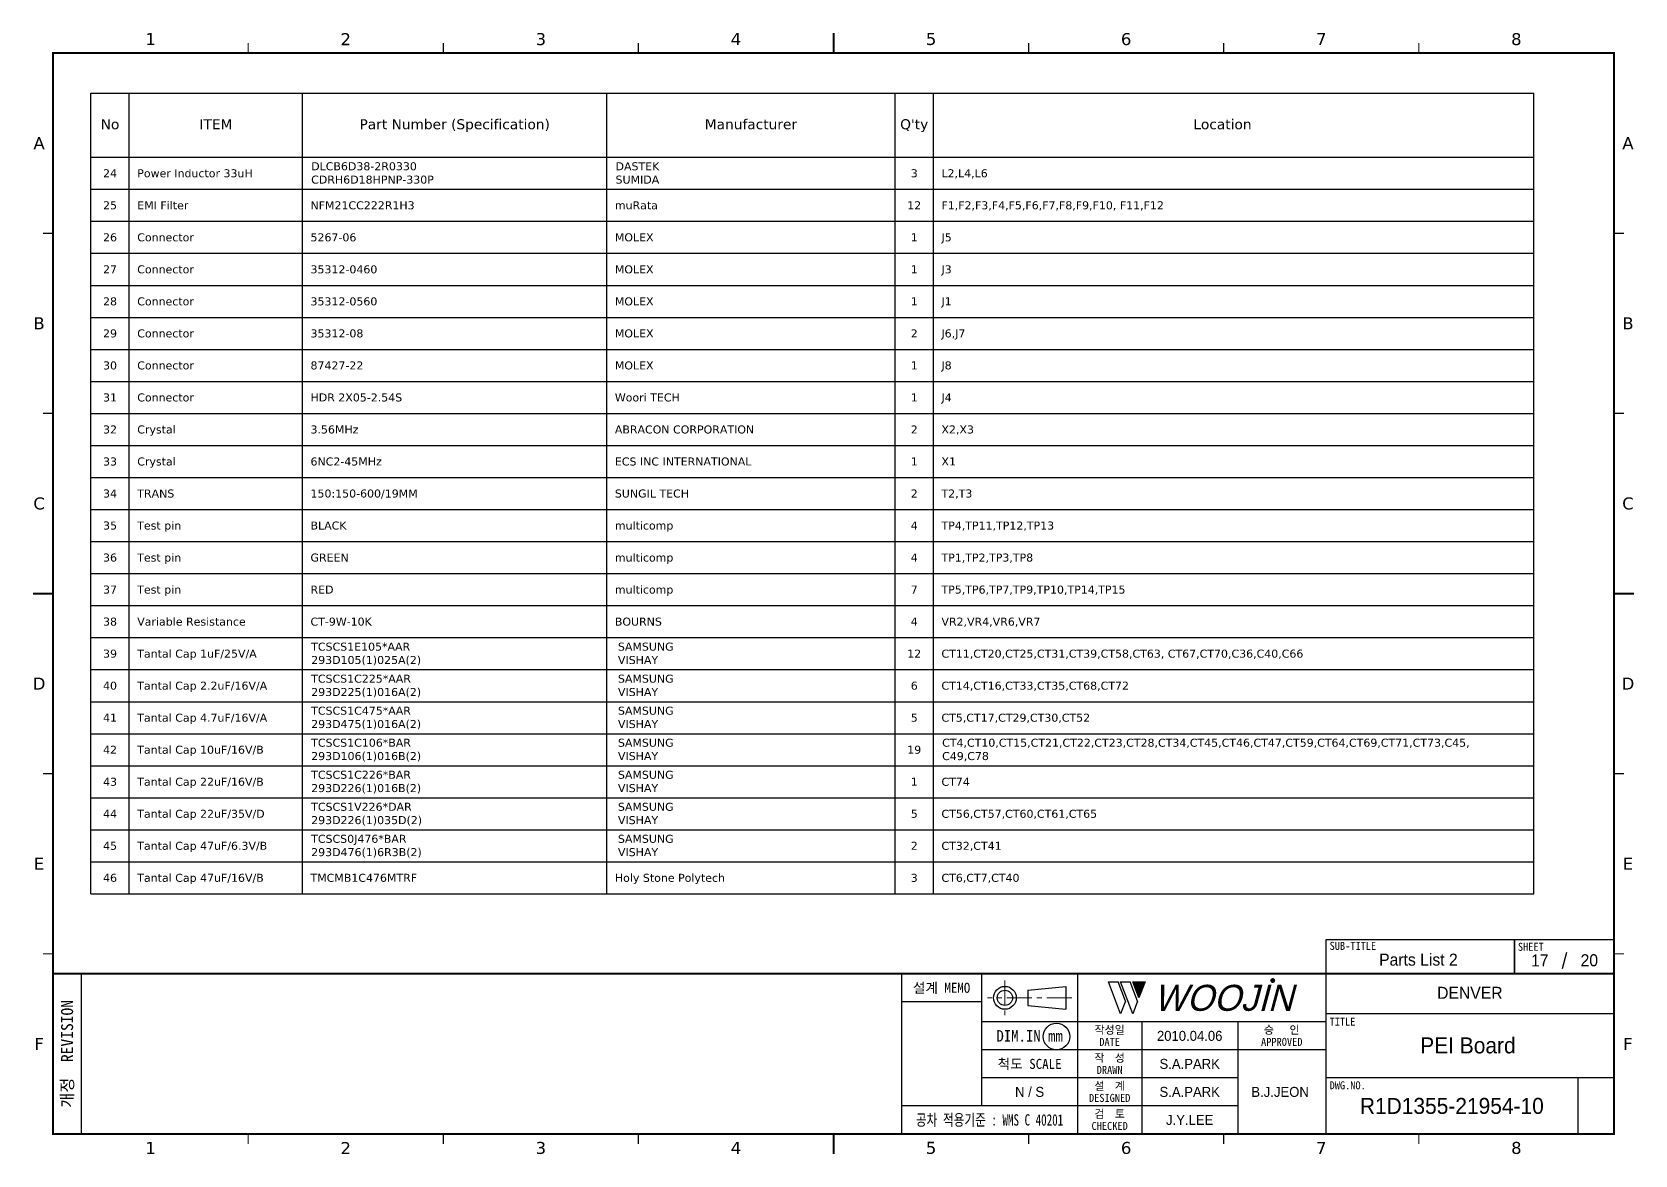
# Model space of a CAD drawing. Extents: x -695 to 953, y -753 to 181.
# Drawn here: x 24.3 to 424.8, y -753.5 to -473 of the extents above; entities that cross this region are included whole.
import ezdxf
from ezdxf.enums import TextEntityAlignment as Align

# ---------------------------------------------------------------- set-up
doc = ezdxf.new("R2010")
doc.units = 0
doc.header["$LTSCALE"] = 5
doc.header["$MEASUREMENT"] = 0
doc.linetypes.add('CENTER', pattern=[2, 1.25, -0.25, 0.25, -0.25])
doc.layers.get('0').update_dxf_attribs({"linetype": 'CONTINUOUS', "lineweight": 25})
doc.layers.add('2', color=2, linetype='CENTER', lineweight=13)
doc.layers.add('4', color=4, linetype='CONTINUOUS', lineweight=18)
for name, color, linetype in [('SHEET', 3, 'CONTINUOUS'), ('문자', 4, 'CONTINUOUS'), ('테두리', 3, 'CONTINUOUS')]:
    doc.layers.add(name, color=color, linetype=linetype)
doc.styles.add('MARK', font='ARLRDBD.TTF')
doc.styles.get("Standard").update_dxf_attribs({"font": 'verdana.ttf'})
doc.styles.add('굴림', font='')
doc.styles.add('굴림체', font='')
doc.styles.get('굴림').set_extended_font_data('Gulim')
doc.styles.get('굴림체').set_extended_font_data('GulimChe')

# ---------------------------------------------------------------- blocks, each defined once
blk = doc.blocks.new('B')
at = {"layer": '문자'}
blk.add_hatch(color=256, dxfattribs=at).paths.add_polyline_path([(13.79, 10), (15.31, 6), (16.84, 10)])
at = {"color": 4, "const_width": 0.6}
blk.add_lwpolyline([(48.46, 10.32, 1), (49.06, 10.32, 1)], format="xyb", close=True, dxfattribs=at)
at = {"layer": '문자'}
for p, q in [((10.73, 2), (7.68, 10)), ((7.68, 10), (10.09, 10)), ((11.94, 5.16), (10.09, 10)), ((10.73, 10), (13.15, 10)), ((13.79, 2), (10.73, 10)), ((14.99, 5.16), (13.15, 10)), ((13.79, 10), (16.84, 10)), ((15.31, 6), (13.79, 10)), ((16.84, 10), (15.31, 6)), ((11.94, 5.16), (10.73, 2)), ((14.99, 5.16), (13.79, 2))]:
    blk.add_line(p, q, dxfattribs=at)
at = {"layer": '문자', "style": 'MARK', "oblique": 15}
blk.add_text('WOOJIN', height=6.5, dxfattribs=at).set_placement((36.4, 6), align=Align.MIDDLE_CENTER)
blk = doc.blocks.new('C')
blk.add_line((15, 285), (15, 285))
at = {"layer": '2'}
for p, q in [((252.83, 53.35), (252.83, 44.65)), ((269.53, 49), (248.48, 49))]:
    blk.add_line(p, q, dxfattribs=at)
at = {"layer": 'SHEET'}
for p, q in [((393.14, 60.3), (392.07, 56.28)), ((22, 55), (22, 15)), ((227, 55), (227, 15)), ((247, 55), (247, 22)), ((271, 55), (271, 15)), ((271, 55), (271, 15)), ((333, 55), (333, 15)), ((247, 48), (227, 48)), ((405, 45), (333, 45)), ((333, 43), (247, 43)), ((287, 43), (287, 15)), ((311, 43), (311, 15)), ((333, 36), (247, 36)), ((311, 29), (247, 29)), ((405, 29), (333, 29)), ((396, 29), (396, 15)), ((311, 22), (227, 22))]:
    blk.add_line(p, q, dxfattribs=at)
at = {"layer": 'SHEET', "color": 4}
for p, q in [((258.53, 50.9), (268.03, 51.85)), ((258.53, 50.9), (258.53, 47.1)), ((268.03, 51.85), (268.03, 46.15)), ((258.53, 47.1), (268.03, 46.15))]:
    blk.add_line(p, q, dxfattribs=at)
at = {"layer": 'SHEET'}
for points in [[(333, 55), (380.19, 55), (380.19, 63.49), (333, 63.49)], [(380.19, 55), (405, 55), (405, 63.49), (380.19, 63.49)]]:
    blk.add_lwpolyline(points, close=True, dxfattribs=at)
at = {"layer": 'SHEET', "color": 4}
for radius in [2.85, 1.9]:
    blk.add_circle((252.83, 49), radius, dxfattribs=at)
at = {"layer": 'SHEET'}
blk.add_circle((265.7, 39.32), 3.32, dxfattribs=at)
at = {"layer": '테두리'}
blk.add_line((405, 285), (405, 15), dxfattribs=at)
for points, const_width in [([(210, 290), (210, 285)], 0.5), ([(15, 285), (15, 15), (405, 15), (405, 285), (15, 285)], 0.5), ([(63.75, 287.5), (63.75, 285)], 0.3), ([(112.5, 287.5), (112.5, 285)], 0.3), ([(161.25, 287.5), (161.25, 285)], 0.3), ([(258.75, 287.5), (258.75, 285)], 0.3), ([(307.5, 287.5), (307.5, 285)], 0.3), ([(356.25, 287.5), (356.25, 285)], 0.3), ([(12.5, 240), (15, 240)], 0.3), ([(407.5, 240), (405, 240)], 0.3), ([(12.5, 195), (15, 195)], 0.3), ([(407.5, 195), (405, 195)], 0.3), ([(10, 150), (15, 150)], 0.5), ([(410, 150), (405, 150)], 0.5), ([(12.5, 105), (15, 105)], 0.3), ([(407.5, 105), (405, 105)], 0.3), ([(12.5, 60), (15, 60)], 0.3), ([(407.5, 60), (405, 60)], 0.3), ([(15, 55), (405, 55)], 0.5), ([(63.75, 12.5), (63.75, 15)], 0.3), ([(112.5, 12.5), (112.5, 15)], 0.3), ([(161.25, 12.5), (161.25, 15)], 0.3), ([(210, 10), (210, 15)], 0.5), ([(258.75, 12.5), (258.75, 15)], 0.3), ([(307.5, 12.5), (307.5, 15)], 0.3), ([(356.25, 12.5), (356.25, 15)], 0.3)]:
    blk.add_lwpolyline(points, dxfattribs=dict(at, const_width=const_width))
blk.add_blockref('B', (271, 43))
at = {"layer": '문자'}
for s, p in [('1', (39.38, 288.5)), ('2', (88.12, 288.5)), ('3', (136.88, 288.5)), ('4', (185.62, 288.5)), ('5', (234.38, 288.5)), ('6', (283.12, 288.5)), ('7', (331.88, 288.5)), ('8', (380.62, 288.5)), ('A', (11.5, 262.5)), ('A', (408.5, 262.5)), ('B', (11.5, 217.5)), ('B', (408.5, 217.5)), ('C', (11.5, 172.5)), ('C', (408.5, 172.5)), ('D', (11.5, 127.5)), ('D', (408.5, 127.5)), ('E', (11.5, 82.5)), ('E', (408.5, 82.5)), ('F', (11.5, 37.5)), ('F', (408.5, 37.5)), ('1', (39.38, 11.5)), ('2', (88.12, 11.5)), ('3', (136.88, 11.5)), ('4', (185.62, 11.5)), ('5', (234.38, 11.5)), ('6', (283.12, 11.5)), ('7', (331.88, 11.5)), ('8', (380.62, 11.5))]:
    blk.add_text(s, height=3, dxfattribs=at).set_placement(p, align=Align.MIDDLE)
at = {"layer": '문자', "style": '굴림체'}
for s, height, p in [('SUB-TITLE', 2, (339.77, 61.98)), ('SHEET', 2, (384.24, 61.74)), ('설계 MEMO', 2.5, (237, 51.5)), ('DIM.IN mm', 2.85, (259, 39.5)), ('작성일', 2, (279, 41)), ('승   인', 2, (322, 41)), ('DATE', 2, (279, 38)), ('APPROVED', 2, (322, 38)), ('척도 SCALE', 2.5, (259, 32.5)), ('작  성', 2, (279, 34)), ('설  계', 2, (279, 27)), ('DRAWN', 2, (279, 31)), ('DESIGNED', 2, (279, 24)), ('검  토', 2, (279, 20)), ('CHECKED', 2, (279, 17))]:
    blk.add_text(s, height=height, dxfattribs=at).set_placement(p, align=Align.MIDDLE_CENTER)
blk.add_text('개정  REVISION', height=3, rotation=90, dxfattribs=at).set_placement((18.5, 35), align=Align.MIDDLE_CENTER)
for s, p in [('TITLE', (333.95, 42.05)), ('DWG.NO.', (333.95, 26.15))]:
    blk.add_text(s, height=2, dxfattribs=at).set_placement(p)
at = {"layer": '문자', "style": '굴림체', "width": 0.75}
blk.add_text('공차 적용기준 : WMS C 40201', height=2.85, dxfattribs=at).set_placement((249, 18.5), align=Align.MIDDLE_CENTER)

msp = doc.modelspace()

# ---------------------------------------------------------------- linework, layer by layer
for p, q in [((39, -488.27), (399.54, -488.27)), ((39, -688.27), (39, -488.27)), ((48.6, -688.27), (48.6, -488.27)), ((91.89, -688.27), (91.89, -488.27)), ((167.94, -688.27), (167.94, -488.27)), ((239.94, -688.27), (239.94, -488.27)), ((249.54, -688.27), (249.54, -488.27)), ((399.54, -688.27), (399.54, -488.27)), ((39, -504.27), (399.54, -504.27)), ((39, -512.27), (399.54, -512.27)), ((39, -520.27), (399.54, -520.27)), ((39, -528.27), (399.54, -528.27)), ((39, -536.27), (399.54, -536.27)), ((39, -544.27), (399.54, -544.27)), ((39, -552.27), (399.54, -552.27)), ((39, -560.27), (399.54, -560.27)), ((39, -568.27), (399.54, -568.27)), ((39, -576.27), (399.54, -576.27)), ((39, -584.27), (399.54, -584.27)), ((39, -592.27), (399.54, -592.27)), ((39, -600.27), (399.54, -600.27)), ((39, -608.27), (399.54, -608.27)), ((39, -616.27), (399.54, -616.27)), ((39, -624.27), (399.54, -624.27)), ((39, -632.27), (399.54, -632.27)), ((39, -640.27), (399.54, -640.27)), ((39, -648.27), (399.54, -648.27)), ((39, -656.27), (399.54, -656.27)), ((39, -664.27), (399.54, -664.27)), ((39, -672.27), (399.54, -672.27)), ((39, -680.27), (399.54, -680.27)), ((39, -688.27), (399.54, -688.27))]:
    msp.add_line(p, q)

# ---------------------------------------------------------------- block references
msp.add_blockref('C', (14.57, -763.25))

# ---------------------------------------------------------------- texts
for s, height, p in [('No', 2.5, (43.8, -497.27)), ('ITEM', 2.5, (70.25, -497.27)), ('Part Number^J(Specification)', 2.5, (129.92, -497.27)), ('Manufacturer', 2.5, (203.94, -497.27)), ("Q'ty", 2.5, (244.74, -497.27)), ('Location', 2.5, (321.75, -497.27)), ('24', 2, (43.8, -509.27)), ('3', 2, (244.74, -509.27)), ('25', 2, (43.8, -517.27)), ('12', 2, (244.74, -517.27)), ('26', 2, (43.8, -525.27)), ('1', 2, (244.74, -525.27)), ('27', 2, (43.8, -533.27)), ('1', 2, (244.74, -533.27)), ('28', 2, (43.8, -541.27)), ('1', 2, (244.74, -541.27)), ('29', 2, (43.8, -549.27)), ('2', 2, (244.74, -549.27)), ('30', 2, (43.8, -557.27)), ('1', 2, (244.74, -557.27)), ('31', 2, (43.8, -565.27)), ('1', 2, (244.74, -565.27)), ('32', 2, (43.8, -573.27)), ('2', 2, (244.74, -573.27)), ('33', 2, (43.8, -581.27)), ('1', 2, (244.74, -581.27)), ('34', 2, (43.8, -589.27)), ('2', 2, (244.74, -589.27)), ('35', 2, (43.8, -597.27)), ('4', 2, (244.74, -597.27)), ('36', 2, (43.8, -605.27)), ('4', 2, (244.74, -605.27)), ('37', 2, (43.8, -613.27)), ('7', 2, (244.74, -613.27)), ('38', 2, (43.8, -621.27)), ('4', 2, (244.74, -621.27)), ('39', 2, (43.8, -629.27)), ('12', 2, (244.74, -629.27)), ('40', 2, (43.8, -637.27)), ('6', 2, (244.74, -637.27)), ('41', 2, (43.8, -645.27)), ('5', 2, (244.74, -645.27)), ('42', 2, (43.8, -653.27)), ('19', 2, (244.74, -653.27)), ('43', 2, (43.8, -661.27)), ('1', 2, (244.74, -661.27)), ('44', 2, (43.8, -669.27)), ('5', 2, (244.74, -669.27)), ('45', 2, (43.8, -677.27)), ('2', 2, (244.74, -677.27)), ('46', 2, (43.8, -685.27)), ('3', 2, (244.74, -685.27))]:
    msp.add_text(s, height=height).set_placement(p, align=Align.CENTER)
for s, p in [('Power Inductor 33uH', (50.6, -509.27)), ('L2,L4,L6', (251.54, -509.27)), ('EMI Filter', (50.6, -517.27)), ('NFM21CC222R1H3', (93.89, -517.27)), ('muRata', (169.94, -517.27)), ('F1,F2,F3,F4,F5,F6,F7,F8,F9,F10,^JF11,F12', (251.54, -517.27)), ('Connector', (50.6, -525.27)), ('5267-06', (93.89, -525.27)), ('MOLEX', (169.94, -525.27)), ('J5', (251.54, -525.27)), ('Connector', (50.6, -533.27)), ('35312-0460', (93.89, -533.27)), ('MOLEX', (169.94, -533.27)), ('J3', (251.54, -533.27)), ('Connector', (50.6, -541.27)), ('35312-0560', (93.89, -541.27)), ('MOLEX', (169.94, -541.27)), ('J1', (251.54, -541.27)), ('Connector', (50.6, -549.27)), ('35312-08', (93.89, -549.27)), ('MOLEX', (169.94, -549.27)), ('J6,J7', (251.54, -549.27)), ('Connector', (50.6, -557.27)), ('87427-22', (93.89, -557.27)), ('MOLEX', (169.94, -557.27)), ('J8', (251.54, -557.27)), ('Connector', (50.6, -565.27)), ('HDR 2X05-2.54S', (93.89, -565.27)), ('Woori TECH', (169.94, -565.27)), ('J4', (251.54, -565.27)), ('Crystal', (50.6, -573.27)), ('3.56MHz', (93.89, -573.27)), ('ABRACON CORPORATION', (169.94, -573.27)), ('X2,X3', (251.54, -573.27)), ('Crystal', (50.6, -581.27)), ('6NC2-45MHz', (93.89, -581.27)), ('ECS INC INTERNATIONAL', (169.94, -581.27)), ('X1', (251.54, -581.27)), ('TRANS', (50.6, -589.27)), ('150:150-600/19MM', (93.89, -589.27)), ('SUNGIL TECH', (169.94, -589.27)), ('T2,T3', (251.54, -589.27)), ('Test pin', (50.6, -597.27)), ('BLACK', (93.89, -597.27)), ('multicomp', (169.94, -597.27)), ('TP4,TP11,TP12,TP13', (251.54, -597.27)), ('Test pin', (50.6, -605.27)), ('GREEN', (93.89, -605.27)), ('multicomp', (169.94, -605.27)), ('TP1,TP2,TP3,TP8', (251.54, -605.27)), ('Test pin', (50.6, -613.27)), ('RED', (93.89, -613.27)), ('multicomp', (169.94, -613.27)), ('TP5,TP6,TP7,TP9,TP10,TP14,TP15', (251.54, -613.27)), ('Variable Resistance ', (50.6, -621.27)), ('CT-9W-10K ', (93.89, -621.27)), ('BOURNS', (169.94, -621.27)), ('VR2,VR4,VR6,VR7', (251.54, -621.27)), ('Tantal Cap 1uF/25V/A', (50.6, -629.27)), ('CT11,CT20,CT25,CT31,CT39,CT58,CT63,^JCT67,CT70,C36,C40,C66', (251.54, -629.27)), ('Tantal Cap 2.2uF/16V/A', (50.6, -637.27)), ('CT14,CT16,CT33,CT35,CT68,CT72', (251.54, -637.27)), ('Tantal Cap 4.7uF/16V/A', (50.6, -645.27)), ('CT5,CT17,CT29,CT30,CT52', (251.54, -645.27)), ('Tantal Cap 10uF/16V/B', (50.6, -653.27)), ('Tantal Cap 22uF/16V/B', (50.6, -661.27)), ('CT74', (251.54, -661.27)), ('Tantal Cap 22uF/35V/D', (50.6, -669.27)), ('CT56,CT57,CT60,CT61,CT65', (251.54, -669.27)), ('Tantal Cap 47uF/6.3V/B', (50.6, -677.27)), ('CT32,CT41', (251.54, -677.27)), ('Tantal Cap 47uF/16V/B', (50.6, -685.27)), ('TMCMB1C476MTRF', (93.89, -685.27)), ('Holy Stone Polytech', (169.94, -685.27)), ('CT6,CT7,CT40', (251.54, -685.27))]:
    msp.add_text(s, height=2).set_placement(p)
at = {"color": 4, "style": '굴림'}
for s, p in [('2010.04.06', (313.57, -723.75)), ('S.A.PARK', (313.57, -730.75)), ('S.A.PARK', (313.57, -737.75)), ('B.J.JEON', (336.16, -737.75)), ('J.Y.LEE', (313.57, -744.75))]:
    msp.add_text(s, height=2.5, dxfattribs=at).set_placement(p, align=Align.MIDDLE_CENTER)
at = {"char_height": 2, "attachment_point": 1}
for s, insert, width in [('DLCB6D38-2R0330^JCDRH6D18HPNP-330P', (94.06, -505.52), 60.2928), ('DASTEK^JSUMIDA', (170.11, -505.52), 25.2183), ('TCSCS1E105*AAR^J293D105(1)025A(2)', (94.06, -625.52), 56.1075), ('SAMSUNG^JVISHAY', (170.71, -625.52), 27.3768), ('TCSCS1C225*AAR^J293D225(1)016A(2)', (94.06, -633.52), 56.2888), ('SAMSUNG^JVISHAY', (170.71, -633.52), 27.3768), ('TCSCS1C475*AAR^J293D475(1)016A(2)', (94.06, -641.52), 56.2888), ('SAMSUNG^JVISHAY', (170.71, -641.52), 27.3768), ('TCSCS1C106*BAR^J293D106(1)016B(2)', (94.06, -649.52), 56.2995), ('SAMSUNG^JVISHAY', (170.71, -649.52), 27.3768), ('CT4,CT10,CT15,CT21,CT22,CT23,CT28,CT34,CT45,CT46,CT47,CT59,CT64,CT69,CT71,CT73,C45,\\PC49,C78', (251.71, -649.52), 148.8328), ('TCSCS1C226*BAR^J293D226(1)016B(2)', (94.06, -657.52), 56.2995), ('SAMSUNG^JVISHAY', (170.71, -657.52), 27.3768), ('TCSCS1V226*DAR^J293D226(1)035D(2)', (94.06, -665.52), 56.7267), ('SAMSUNG^JVISHAY', (170.71, -665.52), 27.3768), ('TCSCS0J476*BAR^J293D476(1)6R3B(2)', (94.06, -673.52), 55.7931), ('SAMSUNG^JVISHAY', (170.71, -673.52), 27.3768)]:
    msp.add_mtext(s, dxfattribs=dict(at, insert=insert, width=width))
at = {"layer": '4', "style": '굴림'}
for s, p in [('Parts List 2', (370.72, -704.71)), ('17', (401.03, -704.92)), ('20', (413.42, -704.86)), ('DENVER', (383.57, -713))]:
    msp.add_text(s, height=3, dxfattribs=at).set_placement(p, align=Align.MIDDLE_CENTER)
at = {"layer": '문자', "style": '굴림'}
for s, height, p in [('PEI Board', 4, (383.09, -726.13)), ('N / S', 2.5, (273.57, -737.75)), ('R1D1355-21954-10', 4, (379.07, -741.25))]:
    msp.add_text(s, height=height, dxfattribs=at).set_placement(p, align=Align.MIDDLE_CENTER)

doc.saveas('drawing.dxf')
